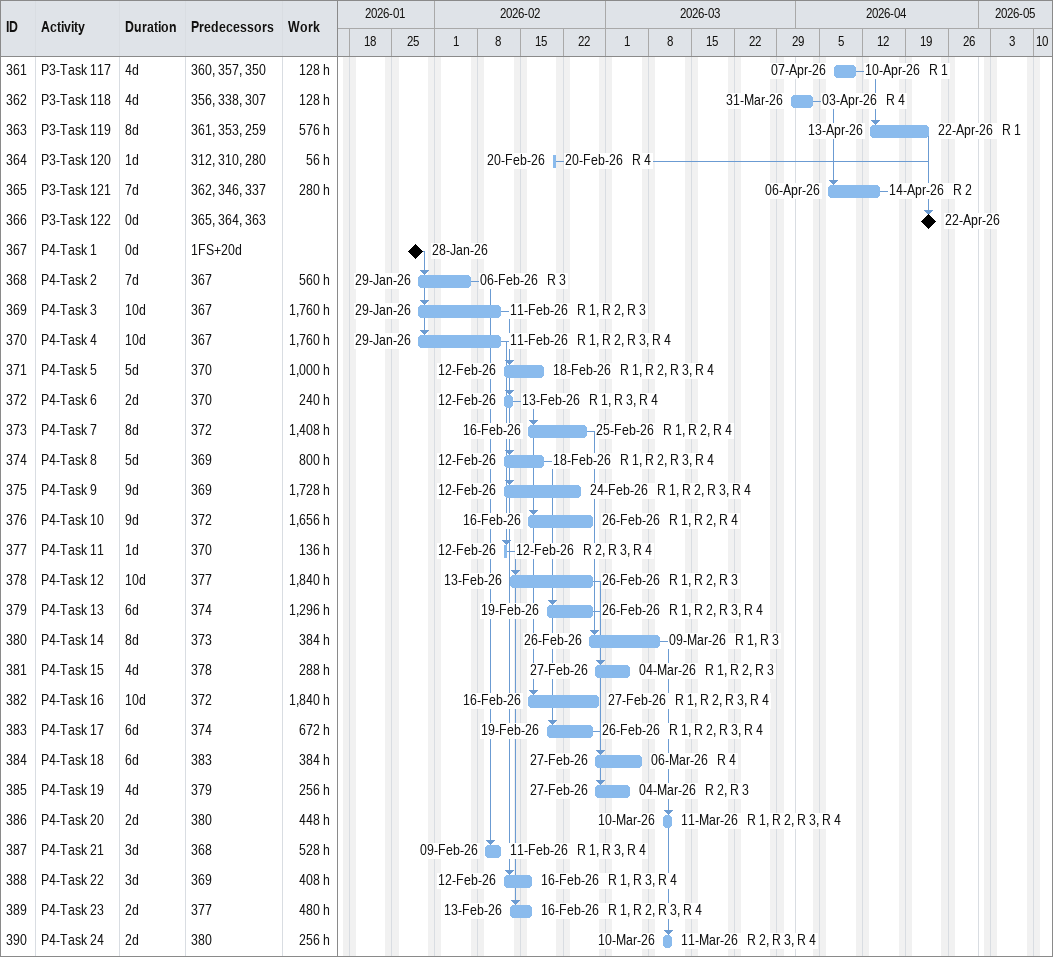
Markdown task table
| ID | Task | Duration | Start | Finish | Predecessors | Resources | Work (h) |
|---|---|---|---|---|---|---|---|
| 361 | P3-Task 117 | 4d | 2026-04-07 | 2026-04-10 | 360, 357, 350 | R 1 | 128 |
| 362 | P3-Task 118 | 4d | 2026-03-31 | 2026-04-03 | 356, 338, 307 | R 4 | 128 |
| 363 | P3-Task 119 | 8d | 2026-04-13 | 2026-04-22 | 361, 353, 259 | R 1 | 576 |
| 364 | P3-Task 120 | 1d | 2026-02-20 | 2026-02-20 | 312, 310, 280 | R 4 | 56 |
| 365 | P3-Task 121 | 7d | 2026-04-06 | 2026-04-14 | 362, 346, 337 | R 2 | 280 |
| 366 | P3-Task 122 | 0d | 2026-04-22 | 2026-04-22 | 365, 364, 363 |  |  |
| 367 | P4-Task 1 | 0d | 2026-01-28 | 2026-01-28 | 1FS+20d |  |  |
| 368 | P4-Task 2 | 7d | 2026-01-29 | 2026-02-06 | 367 | R 3 | 560 |
| 369 | P4-Task 3 | 10d | 2026-01-29 | 2026-02-11 | 367 | R 1, R 2, R 3 | 1760 |
| 370 | P4-Task 4 | 10d | 2026-01-29 | 2026-02-11 | 367 | R 1, R 2, R 3, R 4 | 1760 |
| 371 | P4-Task 5 | 5d | 2026-02-12 | 2026-02-18 | 370 | R 1, R 2, R 3, R 4 | 1000 |
| 372 | P4-Task 6 | 2d | 2026-02-12 | 2026-02-13 | 370 | R 1, R 3, R 4 | 240 |
| 373 | P4-Task 7 | 8d | 2026-02-16 | 2026-02-25 | 372 | R 1, R 2, R 4 | 1408 |
| 374 | P4-Task 8 | 5d | 2026-02-12 | 2026-02-18 | 369 | R 1, R 2, R 3, R 4 | 800 |
| 375 | P4-Task 9 | 9d | 2026-02-12 | 2026-02-24 | 369 | R 1, R 2, R 3, R 4 | 1728 |
| 376 | P4-Task 10 | 9d | 2026-02-16 | 2026-02-26 | 372 | R 1, R 2, R 4 | 1656 |
| 377 | P4-Task 11 | 1d | 2026-02-12 | 2026-02-12 | 370 | R 2, R 3, R 4 | 136 |
| 378 | P4-Task 12 | 10d | 2026-02-13 | 2026-02-26 | 377 | R 1, R 2, R 3 | 1840 |
| 379 | P4-Task 13 | 6d | 2026-02-19 | 2026-02-26 | 374 | R 1, R 2, R 3, R 4 | 1296 |
| 380 | P4-Task 14 | 8d | 2026-02-26 | 2026-03-09 | 373 | R 1, R 3 | 384 |
| 381 | P4-Task 15 | 4d | 2026-02-27 | 2026-03-04 | 378 | R 1, R 2, R 3 | 288 |
| 382 | P4-Task 16 | 10d | 2026-02-16 | 2026-02-27 | 372 | R 1, R 2, R 3, R 4 | 1840 |
| 383 | P4-Task 17 | 6d | 2026-02-19 | 2026-02-26 | 374 | R 1, R 2, R 3, R 4 | 672 |
| 384 | P4-Task 18 | 6d | 2026-02-27 | 2026-03-06 | 383 | R 4 | 384 |
| 385 | P4-Task 19 | 4d | 2026-02-27 | 2026-03-04 | 379 | R 2, R 3 | 256 |
| 386 | P4-Task 20 | 2d | 2026-03-10 | 2026-03-11 | 380 | R 1, R 2, R 3, R 4 | 448 |
| 387 | P4-Task 21 | 3d | 2026-02-09 | 2026-02-11 | 368 | R 1, R 3, R 4 | 528 |
| 388 | P4-Task 22 | 3d | 2026-02-12 | 2026-02-16 | 369 | R 1, R 3, R 4 | 408 |
| 389 | P4-Task 23 | 2d | 2026-02-13 | 2026-02-16 | 377 | R 1, R 2, R 3, R 4 | 480 |
| 390 | P4-Task 24 | 2d | 2026-03-10 | 2026-03-11 | 380 | R 2, R 3, R 4 | 256 |
